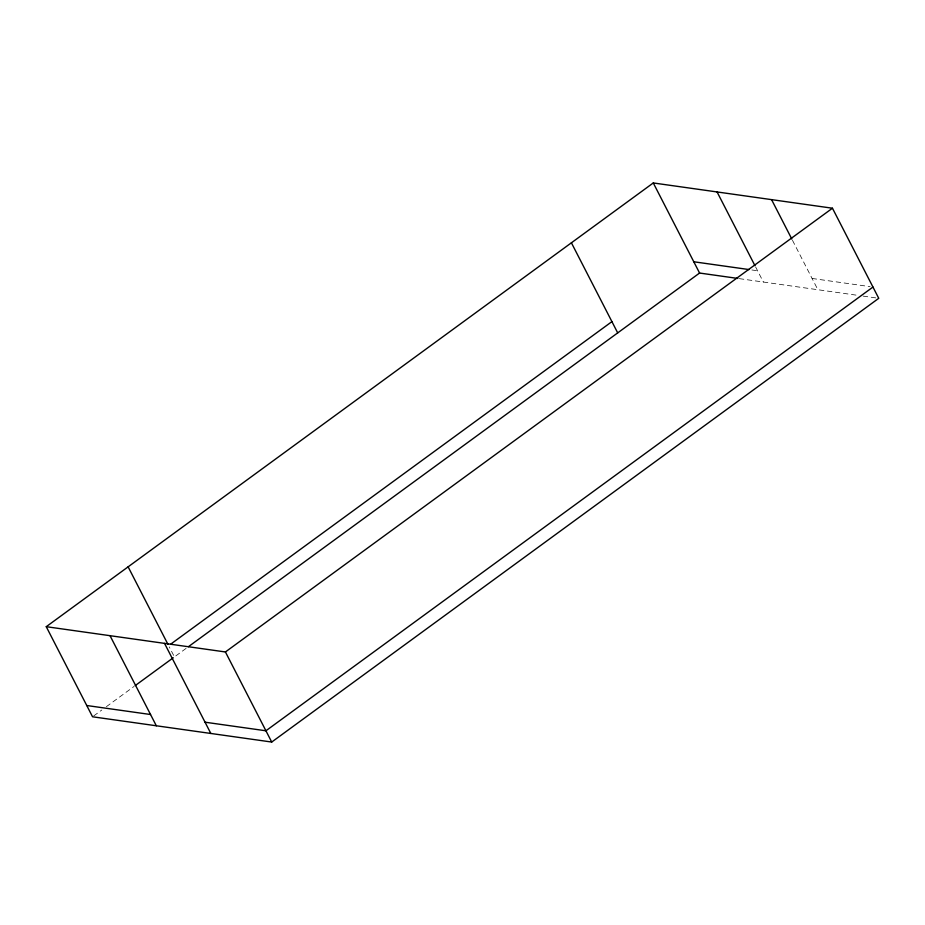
<?xml version="1.0" encoding="UTF-8"?>
<svg xmlns="http://www.w3.org/2000/svg" width="925" height="925" viewBox="0 0 925 925"><rect width="100%" height="100%" fill="white"/><g stroke="black" fill="none" stroke-linecap="round" stroke-linejoin="round"><path stroke-width="0.69" stroke-dasharray="4.62 3.47" d="M93.703 715.938L101.773 710.03M106.387 706.665L134.067 686.431M186.087 648.402L174.42 656.923L169.275 646.922M751.909 269.973L757.575 270.771M812.081 278.46L870.136 286.646M739.272 278.633L857.51 295.318M863.175 296.116L875.917 297.908M792.482 240.315L817.873 289.722M755.621 266.955L763.368 282.032"/><path stroke-width="1.39" d="M46.25 626.688L653.281 182.953L832.454 208.218L878.75 298.312L271.719 742.047L92.546 716.782L46.25 626.688L225.423 651.963L832.454 208.218M170.963 643.962L611.922 321.623M135.212 685.587L173.264 657.768M188.423 646.691L699.577 273.037L737.849 278.437M872.957 287.051L265.926 730.785L205.049 722.205M693.796 261.775L749.077 269.568M86.765 705.521L150.544 714.516M771.566 199.638L791.823 239.043M717.072 191.949L754.962 265.683M653.281 182.953L699.577 273.037M571.407 242.801L617.703 332.884M225.423 651.963L271.719 742.047M128.124 566.84L167.98 644.39M164.534 643.372L210.831 733.467M110.029 635.683L156.325 725.778"/></g></svg>
